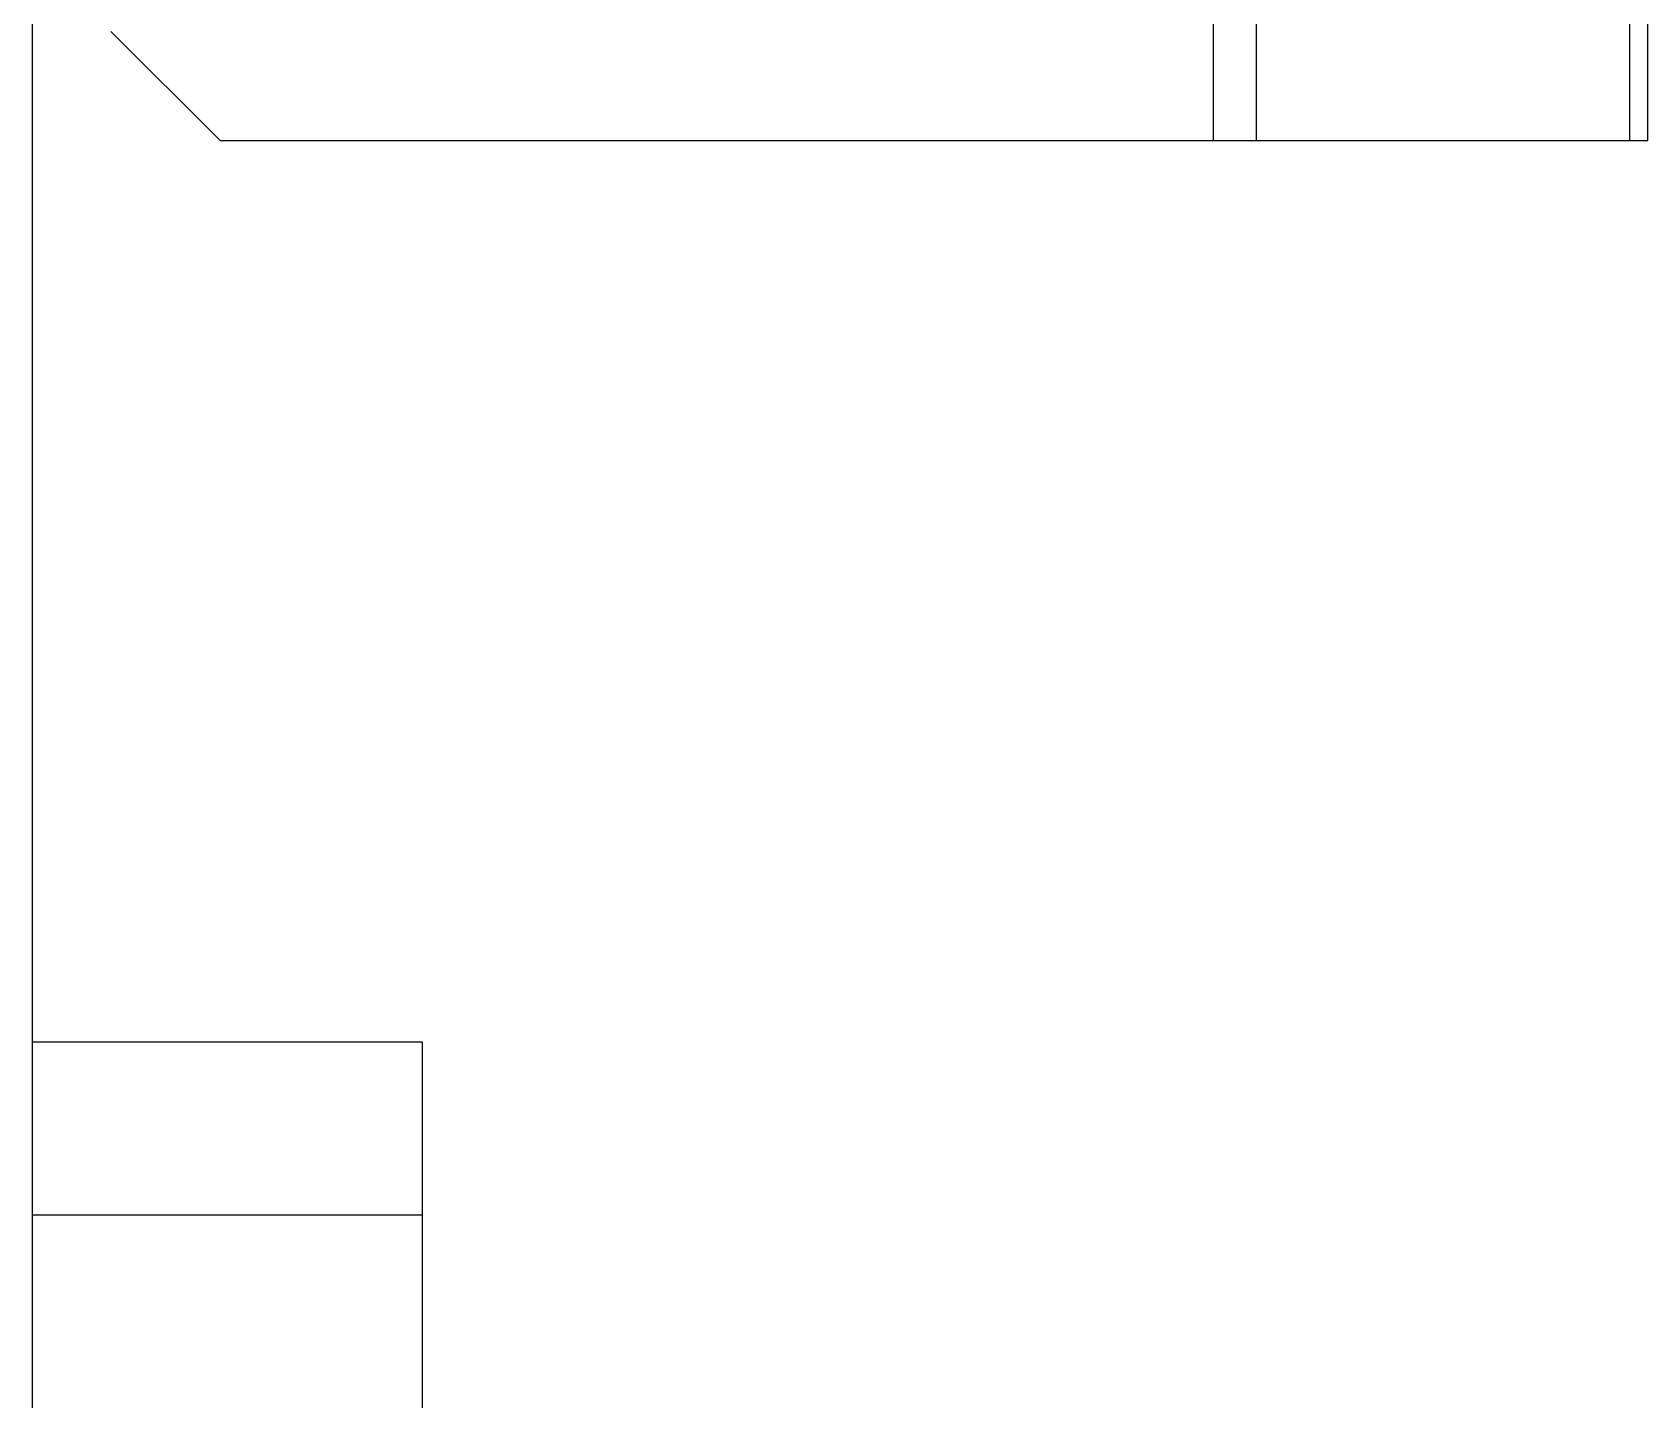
# Model space of a CAD drawing. Extents: x 7 to 135, y 1 to 99.
# Drawn here: x 132.735 to 134.585, y 46.818 to 48.383 of the extents above; entities that cross this region are included whole.
import ezdxf

# ---------------------------------------------------------------- set-up
doc = ezdxf.new("R2010")
doc.units = 0
doc.header["$MEASUREMENT"] = 0
doc.layers.add('OBJECT', color=7, linetype='CONTINUOUS')

msp = doc.modelspace()

# ---------------------------------------------------------------- linework, layer by layer
at = {"layer": 'OBJECT'}
for p, q in [((134.0872, 48.2595), (134.0872, 55.0345)), ((134.1367, 48.2595), (134.1367, 55.0345)), ((134.5641, 48.2595), (134.5641, 55.0345)), ((134.5846, 48.2595), (134.5846, 55.0345)), ((132.7346, 48.4745), (132.7346, 44.4969)), ((132.8246, 48.3845), (132.9496, 48.2595)), ((132.9496, 48.2595), (134.0872, 48.2595)), ((134.0872, 48.2595), (134.1367, 48.2595)), ((134.1367, 48.2595), (134.5641, 48.2595)), ((134.5641, 48.2595), (134.5846, 48.2595)), ((132.7346, 47.2275), (133.1811, 47.2275)), ((133.1811, 47.2275), (133.1811, 47.0294)), ((132.7346, 47.0294), (133.1811, 47.0294)), ((133.1811, 47.0294), (133.1811, 46.4985))]:
    msp.add_line(p, q, dxfattribs=at)

doc.saveas('drawing.dxf')
